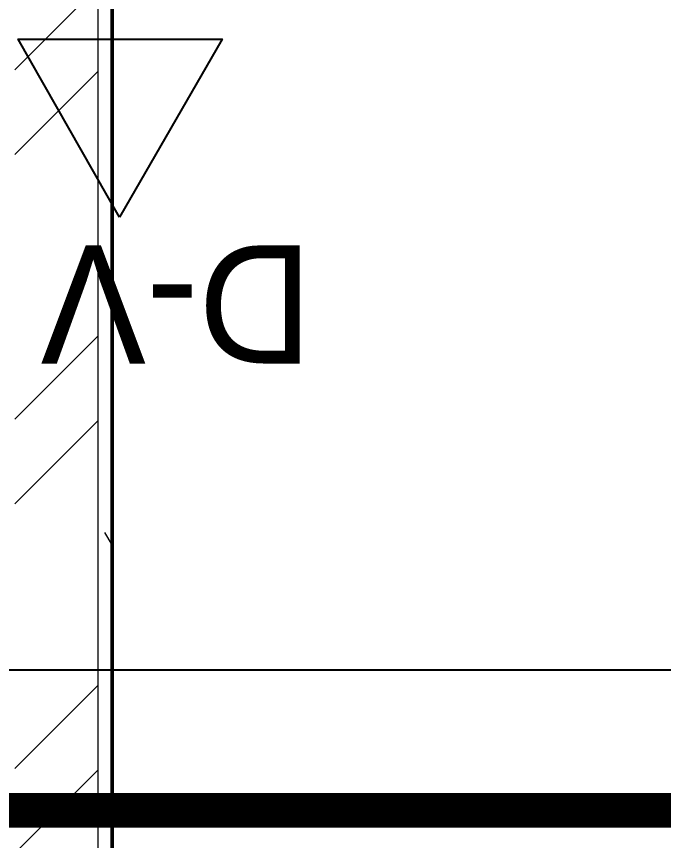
# Model space of a CAD drawing. Header units: millimetres. Extents: x -9358 to 257996, y -67499 to 9117.
# Drawn here: x 48832 to 49764, y -57385 to -56198 of the extents above; entities that cross this region are included whole.
import ezdxf

# ---------------------------------------------------------------- set-up
doc = ezdxf.new("R2010")
doc.units = ezdxf.units.MM
doc.header["$LTSCALE"] = 1000
for name, color, linetype, lineweight in [('A-WAL-CLD', 8, 'Continuous', 9), ('A-WAL-CMU', 8, 'Continuous', 50), ('A-WAL-PAT-1', 8, 'Continuous', 9)]:
    doc.layers.add(name, color=color, linetype=linetype, lineweight=lineweight)
for name, color, linetype in [('CCTV', 4, 'Continuous'), ('CCTVNET', 6, 'Continuous'), ('DATANET', 4, 'Continuous'), ('F POINT AGN', 7, 'Continuous'), ('Route - rack1', 7, 'Continuous')]:
    doc.layers.add(name, color=color, linetype=linetype)

# ---------------------------------------------------------------- blocks, each defined once
blk = doc.blocks.new('D-V')
at = {"color": 3}
blk.add_lwpolyline([(1.2, 256.5), (146.9, 0), (-146.9, 0), (1.2, 256.5)], dxfattribs=at)
at = {"layer": 'CCTV', "color": 2}
blk.add_attdef('D-V', (-225.1, 246.5), '', height=170, dxfattribs=at)
blk = doc.blocks.new('G')
at = {"layer": 'A-WAL-PAT-1'}
h = blk.add_hatch(dxfattribs=at)
h.set_pattern_fill('FP_1', color=256, style=0, pattern_type=2)
h.set_pattern_definition([(45, (0, 0), (-251.4472, 251.4472), []), (45, (0, 381), (-251.4472, 251.4472), [])])
h.paths.add_polyline_path([(48950, -57350), (48950, -53240), (48830, -53240), (48830, -57350)], flags=0)
h = blk.add_hatch(dxfattribs=at)
h.set_pattern_fill('FP_2', color=256, style=0, pattern_type=2)
h.set_pattern_definition([(0, (0, 0), (812.8, 203.2), [33.528, -576.072, 33.528, -576.072, -3251.2]), (0, (0, 0), (812.8, 203.2), [-1219.2, 33.528, -1185.672, 33.528, -576.072, -1422.4]), (0, (0, 0), (812.8, 203.2), [-3048, 33.528, -372.872, 33.528, -982.472]), (120, (304.8, 101.6), (-582.37636, 602.30545), [33.528, -576.072, 33.528, -576.072, -3251.2]), (120, (304.8, 101.6), (-582.37636, 602.30545), [-1219.2, 33.528, -1185.672, 33.528, -576.072, -1422.4]), (120, (304.8, 101.6), (-582.37636, 602.30545), [-3048, 33.528, -372.872, 33.528, -982.472]), (240, (406.4, 508), (-230.42364, -805.50545), [33.528, -576.072, 33.528, -576.072, -3251.2]), (240, (406.4, 508), (-230.42364, -805.50545), [-1219.2, 33.528, -1185.672, 33.528, -576.072, -1422.4]), (240, (406.4, 508), (-230.42364, -805.50545), [-3048, 33.528, -372.872, 33.528, -982.472])])
h.paths.add_polyline_path([(48950, -57350), (48970, -57350), (48970, -53360), (48950, -53360), (48950, -57330)], flags=0)
at = {"layer": 'A-WAL-CLD'}
blk.add_line((48950, -57330), (48950, -53380), dxfattribs=at)
at = {"layer": 'A-WAL-CMU'}
blk.add_line((48970, -57350), (48970, -53360), dxfattribs=at)
blk = doc.blocks.new('RACK1 - ROUTE')
at = {"layer": 'F POINT AGN', "color": 1, "const_width": 50}
blk.add_lwpolyline([(33216.4, -39182.4), (33216.4, -45739), (30074, -45739), (30074, -48938), (33831, -48938), (33831, -46097), (32618, -46097), (32618, -49892), (30452, -49892), (30452, -53094), (33429, -53094), (33429, -44212), (35742, -44212), (35742, -45666), (34623, -45666), (34623, -57341), (50943, -57341), (50943, -44543), (37950, -44543), (38801, -44543), (43778, -44543), (43778, -28172)], dxfattribs=at)

msp = doc.modelspace()

# ---------------------------------------------------------------- block references
msp.add_blockref('G', (0, -148.1))

# ---------------------------------------------------------------- next in the draw order: linework, layer by layer
at = {"layer": 'CCTVNET', "color": 3}
msp.add_lwpolyline([(52474.3, -57549.6), (52474.3, -57139.1), (41035, -57139.1), (41035, -43489.5)], dxfattribs=at)

# ---------------------------------------------------------------- next in the draw order: block references
at = {"layer": 'DATANET', "color": 3}
ref = msp.add_blockref('D-V', (48981.7, -56230.8), dxfattribs=dict(at, rotation=180))
ref.add_attrib('D-V', 'D-V', (49258.7, -56527.8), dxfattribs={"layer": 'CCTV', "color": 3, "height": 170, "rotation": 180})
at = {"layer": 'Route - rack1', "color": 1}
msp.add_blockref('RACK1 - ROUTE', (0, 0), dxfattribs=at)

doc.saveas('drawing.dxf')
